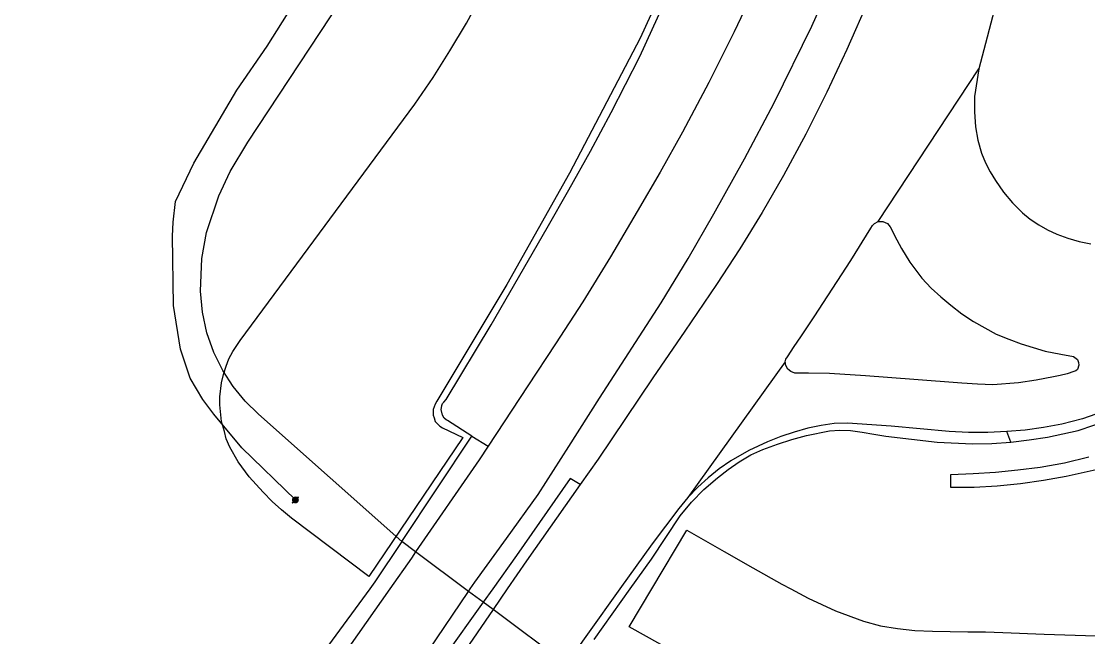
# Model space of a CAD drawing. Header units: millimetres. Extents: x 111502 to 977541, y 8702 to 1044108.
# Drawn here: x 489113.6 to 489229.6, y 240494.7 to 240561.7 of the extents above; entities that cross this region are included whole.
import ezdxf

# ---------------------------------------------------------------- set-up
doc = ezdxf.new("R2010")
doc.units = ezdxf.units.MM
doc.header["$LTSCALE"] = 0.25
doc.linetypes.add('DASHED2', pattern=[9.525, 6.35, -3.175])
doc.layers.add('E HVSS As Laid HV', color=10, linetype='Continuous')
doc.layers.add('X HVSS Site Background', color=8, linetype='Continuous')

# ---------------------------------------------------------------- blocks, each defined once
blk = doc.blocks.new('OS Master Map$1$OSS17')
at = {"color": 8, "true_color": 0x707070, "const_width": 0.375, "flags": 128}
blk.add_lwpolyline([(0.188, 0), (0.181, 0.049), (0.162, 0.094), (0.133, 0.133), (0.094, 0.162), (0.049, 0.181), (0, 0.188), (-0.049, 0.181), (-0.094, 0.162), (-0.133, 0.133), (-0.162, 0.094), (-0.181, 0.049), (-0.188, 0), (-0.181, -0.049), (-0.162, -0.094), (-0.133, -0.133), (-0.094, -0.162), (-0.049, -0.181), (0, -0.188), (0.049, -0.181), (0.094, -0.162), (0.133, -0.133), (0.162, -0.094), (0.181, -0.049), (0.188, 0), (0.181, 0.049)], dxfattribs=at)
blk = doc.blocks.new('OS Master Map$1$OSS5')
at = {"color": 8, "true_color": 0x707070, "const_width": 0.174, "flags": 128}
blk.add_lwpolyline([(-0.5, 0), (0.5, 0)], dxfattribs=at)
blk = doc.blocks.new('OS MAP 060722')
at = {"layer": 'X HVSS Site Background', "flags": 128}
for points in [[(351.02, 1390.14), (340.82, 1375.04), (340.82, 1375.04), (332.42, 1381.39), (332.42, 1381.39), (331.32, 1382.29), (331.32, 1382.29), (330.32, 1383.19), (330.32, 1383.19), (329.32, 1384.19), (329.32, 1384.19), (327.82, 1385.89), (327.82, 1385.89), (326.62, 1387.49), (326.62, 1387.49), (325.72, 1389.09), (325.72, 1389.09), (325.32, 1389.99), (325.32, 1389.99), (325.12, 1390.79), (325.12, 1390.79), (324.82, 1391.89), (324.82, 1391.89), (324.62, 1393.69), (324.62, 1393.69), (324.62, 1394.59), (324.62, 1394.59), (324.82, 1396.09), (324.82, 1396.09), (325.02, 1396.99), (325.02, 1396.99), (325.32, 1397.89), (325.32, 1397.89), (325.62, 1398.69), (325.62, 1398.69), (326.02, 1399.49), (326.02, 1399.49), (326.82, 1400.69), (326.82, 1400.69), (345.82, 1426.39), (345.82, 1426.39), (347.82, 1429.29), (347.82, 1429.29), (349.62, 1432.19), (349.62, 1432.19), (351.42, 1435.19), (351.42, 1435.19), (353.02, 1438.19)], [(372.82, 1439.09), (370.32, 1433.59), (370.32, 1433.59), (362.62, 1418.89), (362.62, 1418.89), (355.82, 1406.79), (355.82, 1406.79), (348.22, 1394.09), (348.22, 1394.09), (348.02, 1393.79), (348.02, 1393.79), (347.82, 1393.19), (347.82, 1393.19), (347.82, 1392.59), (347.82, 1392.59), (347.92, 1392.29), (347.92, 1392.29), (348.02, 1391.89), (348.02, 1391.89), (348.52, 1391.39), (348.52, 1391.39), (348.82, 1391.19), (348.82, 1391.19), (351.02, 1390.14)], [(332.84, 1383.36), (327.03, 1389.02), (327.03, 1389.02), (323.98, 1392.69), (323.98, 1392.69), (322.76, 1394.28), (322.76, 1394.28), (321.41, 1396.62), (321.41, 1396.62), (320.34, 1399.74), (320.34, 1399.74), (319.6, 1404.5), (319.6, 1404.5), (319.48, 1412.05), (319.48, 1412.05), (319.54, 1413.55), (319.54, 1413.55), (319.81, 1415.8), (319.81, 1415.8), (321.81, 1419.97), (321.81, 1419.97), (326.47, 1427.92), (326.47, 1427.92), (329.77, 1432.69), (329.77, 1432.69), (340.38, 1449.58)], [(351.67, 1373.42), (351.85, 1373.69), (351.85, 1373.69), (352.34, 1374.41), (352.34, 1374.41), (355.8, 1379.17), (355.8, 1379.17), (359.21, 1383.96), (359.21, 1383.96), (362.56, 1389.18), (362.56, 1389.18), (365.88, 1394.41), (365.88, 1394.41), (372.6, 1404.81), (372.6, 1404.81), (375.52, 1409.6), (375.52, 1409.6), (378.32, 1414.46), (378.32, 1414.46), (381.65, 1420.47), (381.65, 1420.47), (384.89, 1426.53), (384.89, 1426.53), (388.98, 1434.87), (388.98, 1434.87), (390.76, 1438.87)], [(395.22, 1437.87), (392.77, 1432.34), (392.77, 1432.34), (390.61, 1427.71), (390.61, 1427.71), (388.32, 1423.14), (388.32, 1423.14), (385.89, 1418.65), (385.89, 1418.65), (383.58, 1414.63), (383.58, 1414.63), (381.16, 1410.67), (381.16, 1410.67), (378.62, 1406.78), (378.62, 1406.78), (375.15, 1401.71), (375.15, 1401.71), (371.69, 1396.63), (371.69, 1396.63), (365.73, 1387.79), (365.73, 1387.79), (363.78, 1385.03)], [(344.4, 1378.84), (328.83, 1392.69), (328.83, 1392.69), (327.37, 1394.12), (327.37, 1394.12), (326.07, 1395.71), (326.07, 1395.71), (324.95, 1397.42), (324.95, 1397.42), (323.96, 1399.39), (323.96, 1399.39), (323.21, 1401.55), (323.21, 1401.55), (322.73, 1403.78), (322.73, 1403.78), (322.52, 1406.06), (322.52, 1406.06), (322.65, 1409.6), (322.65, 1409.6), (323.18, 1412.45), (323.18, 1412.45), (324.53, 1416.42), (324.53, 1416.42), (325.74, 1419.06), (325.74, 1419.06), (327.66, 1422.27), (327.66, 1422.27), (341.15, 1442.76)], [(382.7, 1438.85), (380.52, 1434.25), (380.52, 1434.25), (377.77, 1428.77), (377.77, 1428.77), (374.91, 1423.34), (374.91, 1423.34), (372.49, 1419.01), (372.49, 1419.01), (370, 1414.71), (370, 1414.71), (367.09, 1409.78), (367.09, 1409.78), (364.09, 1404.91), (364.09, 1404.91), (361.12, 1400.33), (361.12, 1400.33), (358.12, 1395.77), (358.12, 1395.77), (353.79, 1389.21)], [(352.02, 1390.29), (349.37, 1391.99), (349.37, 1391.99), (349.22, 1392.09), (349.22, 1392.09), (349.02, 1392.24), (349.02, 1392.24), (348.82, 1392.59), (348.82, 1392.59), (348.67, 1393.19), (348.67, 1393.19), (348.72, 1393.39), (348.72, 1393.39), (348.77, 1393.64), (348.77, 1393.64), (348.82, 1393.84), (348.82, 1393.84), (348.97, 1393.99), (348.97, 1393.99), (349.22, 1394.29), (349.22, 1394.29), (354.12, 1402.39), (354.12, 1402.39), (360.22, 1412.94), (360.22, 1412.94), (362.57, 1417.09), (362.57, 1417.09), (364.92, 1421.29), (364.92, 1421.29), (367.17, 1425.49), (367.17, 1425.49), (370.27, 1431.59), (370.27, 1431.59), (372.97, 1437.44)], [(414.93, 1459.33), (413.64, 1454.7), (413.64, 1454.7), (411.42, 1446.52), (411.42, 1446.52), (409.14, 1437.98), (409.14, 1437.98), (407.12, 1430.25)], [(407.12, 1430.25), (406.66, 1427.22), (406.66, 1427.22), (406.65, 1425.58), (406.65, 1425.58), (406.76, 1423.94), (406.76, 1423.94), (407.02, 1422.48), (407.02, 1422.48), (407.42, 1421.06), (407.42, 1421.06), (407.84, 1420.03), (407.84, 1420.03), (408.36, 1419.04), (408.36, 1419.04), (408.93, 1418.08), (408.93, 1418.08), (409.79, 1416.83), (409.79, 1416.83), (410.78, 1415.66), (410.78, 1415.66), (411.86, 1414.59), (411.86, 1414.59), (412.71, 1413.89), (412.71, 1413.89), (413.63, 1413.27), (413.63, 1413.27), (414.59, 1412.73), (414.59, 1412.73), (415.6, 1412.27), (415.6, 1412.27), (416.8, 1411.81), (416.8, 1411.81), (418.03, 1411.45), (418.03, 1411.45), (419.29, 1411.21)], [(420.58, 1392.96), (418.38, 1392.19), (418.38, 1392.19), (416.13, 1391.6), (416.13, 1391.6), (414.16, 1391.23), (414.16, 1391.23), (412.17, 1390.96), (412.17, 1390.96), (410.17, 1390.79)], [(404.09, 1384.72), (404.09, 1386.13), (404.09, 1386.13), (406.52, 1386.22), (406.52, 1386.22), (408.95, 1386.38), (408.95, 1386.38), (411.38, 1386.62), (411.38, 1386.62), (413.79, 1386.94), (413.79, 1386.94), (416.44, 1387.41), (416.44, 1387.41), (419.07, 1388.04)], [(376, 1365.73), (369.13, 1369.57), (369.13, 1369.57), (371.59, 1373.69), (371.59, 1373.69), (375.4, 1380.08)], [(375.4, 1380.08), (379.46, 1377.77), (379.46, 1377.77), (382.57, 1375.98), (382.57, 1375.98), (385.7, 1374.21), (385.7, 1374.21), (386.68, 1373.69), (386.68, 1373.69), (388.57, 1372.67), (388.57, 1372.67), (391.53, 1371.29), (391.53, 1371.29), (394.59, 1370.17), (394.59, 1370.17), (396.42, 1369.69), (396.42, 1369.69), (398.29, 1369.37), (398.29, 1369.37), (400.18, 1369.18), (400.18, 1369.18), (402.08, 1369.08), (402.08, 1369.08), (404, 1369.04), (404, 1369.04), (405.92, 1369.03), (405.92, 1369.03), (407.84, 1369.01), (407.84, 1369.01), (409.74, 1368.95), (409.74, 1368.95), (414.23, 1368.76), (414.23, 1368.76), (418.73, 1368.62), (418.73, 1368.62), (423.22, 1368.6)], [(419.87, 1386.63), (418.25, 1386.26), (418.25, 1386.26), (416.62, 1385.92), (416.62, 1385.92), (414.14, 1385.48), (414.14, 1385.48), (411.64, 1385.12), (411.64, 1385.12), (409.13, 1384.87), (409.13, 1384.87), (406.61, 1384.73), (406.61, 1384.73), (404.09, 1384.72)], [(396.19, 1413.63), (407.12, 1430.25)], [(396.19, 1413.63), (396.69, 1413.63), (396.69, 1413.63), (397.2, 1413.43), (397.2, 1413.43), (397.5, 1413.07), (397.5, 1413.07), (397.73, 1412.6), (397.73, 1412.6), (397.96, 1412.11), (397.96, 1412.11), (398.71, 1410.7), (398.71, 1410.7), (399.62, 1409.23), (399.62, 1409.23), (400.93, 1407.47), (400.93, 1407.47), (401.94, 1406.4), (401.94, 1406.4), (402.99, 1405.45), (402.99, 1405.45), (404.07, 1404.53), (404.07, 1404.53), (405.28, 1403.61), (405.28, 1403.61), (406.54, 1402.77), (406.54, 1402.77), (409.01, 1401.4), (409.01, 1401.4), (410.37, 1400.84), (410.37, 1400.84), (411.74, 1400.34), (411.74, 1400.34), (414.32, 1399.53), (414.32, 1399.53), (416.04, 1399.23), (416.04, 1399.23), (417.4, 1398.97), (417.4, 1398.97), (417.85, 1398.62), (417.85, 1398.62), (417.97, 1398.32), (417.97, 1398.32), (418.01, 1398.01), (418.01, 1398.01), (417.85, 1397.56), (417.85, 1397.56), (417.68, 1397.4), (417.68, 1397.4), (417.45, 1397.31), (417.45, 1397.31), (416.73, 1397.07), (416.73, 1397.07), (415.98, 1396.9), (415.98, 1396.9), (415.23, 1396.75), (415.23, 1396.75), (413.34, 1396.39), (413.34, 1396.39), (411.44, 1396.1), (411.44, 1396.1), (408.66, 1395.89), (408.66, 1395.89), (406.97, 1395.94), (406.97, 1395.94), (405.28, 1396.05), (405.28, 1396.05), (400.05, 1396.46), (400.05, 1396.46), (394.82, 1396.86), (394.82, 1396.86), (390.88, 1397.11), (390.88, 1397.11), (388.61, 1397.16), (388.61, 1397.16), (387.14, 1397.16), (387.14, 1397.16), (386.69, 1397.32), (386.69, 1397.32), (386.38, 1397.57), (386.38, 1397.57), (386.13, 1397.97), (386.13, 1397.97), (386.08, 1398.38)], [(386.08, 1398.38), (386.16, 1398.67), (386.16, 1398.67), (386.33, 1398.93), (386.33, 1398.93), (387.04, 1400.03), (387.04, 1400.03), (387.76, 1401.11), (387.76, 1401.11), (388.49, 1402.19), (388.49, 1402.19), (389.21, 1403.28), (389.21, 1403.28), (393.21, 1409.39), (393.21, 1409.39), (395.38, 1412.92), (395.38, 1412.92), (395.56, 1413.19), (395.56, 1413.19), (395.78, 1413.43), (395.78, 1413.43), (396.19, 1413.63)], [(410.59, 1389.65), (412.59, 1389.89), (412.59, 1389.89), (414.58, 1390.2), (414.58, 1390.2), (417.91, 1390.91), (417.91, 1390.91), (419.64, 1391.48)], [(386.08, 1398.38), (375.51, 1383.61)], [(410.17, 1390.79), (408.09, 1390.7), (408.09, 1390.7), (406, 1390.69), (406, 1390.69), (403.91, 1390.79), (403.91, 1390.79), (400.75, 1391.1), (400.75, 1391.1), (397.6, 1391.4), (397.6, 1391.4), (392.85, 1391.71), (392.85, 1391.71), (391.4, 1391.66), (391.4, 1391.66), (389.97, 1391.46), (389.97, 1391.46), (388.55, 1391.15), (388.55, 1391.15), (387.06, 1390.74), (387.06, 1390.74), (385.6, 1390.25), (385.6, 1390.25), (384.16, 1389.69), (384.16, 1389.69), (382.11, 1388.75), (382.11, 1388.75), (380.17, 1387.62), (380.17, 1387.62), (378.91, 1386.73), (378.91, 1386.73), (377.71, 1385.78), (377.71, 1385.78), (376.58, 1384.74), (376.58, 1384.74), (375.51, 1383.61)], [(344.4, 1378.84), (352.02, 1390.29)], [(352.02, 1390.29), (353.79, 1389.21)], [(365.31, 1368.17), (369.23, 1373.69), (369.23, 1373.69), (371.53, 1376.93), (371.53, 1376.93), (374.67, 1381.63), (374.67, 1381.63), (375.89, 1383.12), (375.89, 1383.12), (377.25, 1384.5), (377.25, 1384.5), (378.71, 1385.77), (378.71, 1385.77), (379.86, 1386.68), (379.86, 1386.68), (381.06, 1387.52), (381.06, 1387.52), (382.33, 1388.26), (382.33, 1388.26), (383.66, 1388.85), (383.66, 1388.85), (385.23, 1389.41), (385.23, 1389.41), (386.81, 1389.93), (386.81, 1389.93), (388.41, 1390.36), (388.41, 1390.36), (390.89, 1390.87), (390.89, 1390.87), (392.02, 1390.95), (392.02, 1390.95), (393.16, 1390.92), (393.16, 1390.92), (394.44, 1390.74), (394.44, 1390.74), (395.72, 1390.51), (395.72, 1390.51), (397, 1390.31), (397, 1390.31), (402.61, 1389.65), (402.61, 1389.65), (406.44, 1389.45), (406.44, 1389.45), (408.52, 1389.49), (408.52, 1389.49), (410.59, 1389.65)], [(410.59, 1389.65), (410.17, 1390.79)], [(353.79, 1389.21), (352.82, 1387.74), (352.82, 1387.74), (345.91, 1377.72)], [(363.78, 1385.03), (362.72, 1385.69), (362.72, 1385.69), (356.86, 1377.31), (356.86, 1377.31), (354.28, 1373.69), (354.28, 1373.69), (353.25, 1372.24)], [(363.78, 1385.03), (357.95, 1376.73), (357.95, 1376.73), (355.86, 1373.69), (355.86, 1373.69), (354.32, 1371.44)], [(375.51, 1383.61), (374.51, 1382.42), (374.51, 1382.42), (373.05, 1380.51), (373.05, 1380.51), (371.63, 1378.58), (371.63, 1378.58), (368.11, 1373.69), (368.11, 1373.69), (368.11, 1373.68), (368.11, 1373.68), (364.6, 1368.78), (364.6, 1368.78), (362.27, 1365.52)], [(344.4, 1378.84), (341.47, 1374.44), (341.47, 1374.44), (340.92, 1373.69), (340.92, 1373.69), (322.97, 1349.19)], [(345.91, 1377.72), (344.4, 1378.84)], [(345.91, 1377.72), (345.44, 1377.03), (345.44, 1377.03), (343.09, 1373.69), (343.09, 1373.69), (337.96, 1366.38), (337.96, 1366.38), (326.84, 1350.67), (326.84, 1350.67), (318.36, 1338.69)], [(351.67, 1373.42), (345.91, 1377.72)], [(324.48, 1334.59), (326.11, 1336.94), (326.11, 1336.94), (331.52, 1344.77), (331.52, 1344.77), (336.32, 1351.53), (336.32, 1351.53), (342.84, 1360.57), (342.84, 1360.57), (347.33, 1367.04), (347.33, 1367.04), (351.67, 1373.42)], [(353.25, 1372.24), (351.67, 1373.42)], [(353.25, 1372.24), (349.02, 1366.3), (349.02, 1366.3), (340.63, 1354.28), (340.63, 1354.28), (330.42, 1339.88), (330.42, 1339.88), (325.96, 1333.59)], [(354.32, 1371.44), (347.84, 1361.99), (347.84, 1361.99), (340.26, 1351.33), (340.26, 1351.33), (328.38, 1334.56), (328.38, 1334.56), (327.12, 1332.81)], [(354.32, 1371.44), (353.25, 1372.24)], [(362.27, 1365.52), (354.32, 1371.44)]]:
    blk.add_lwpolyline(points, dxfattribs=at)
at = {"layer": 'X HVSS Site Background'}
for points in [[(372.82, 1439.09), (370.32, 1433.59), (362.62, 1418.89), (355.82, 1406.79), (348.22, 1394.09), (348.02, 1393.79), (347.82, 1393.19), (347.82, 1392.59), (347.92, 1392.29), (348.02, 1391.89), (348.52, 1391.39), (348.82, 1391.19), (351.02, 1390.14)], [(351.02, 1390.14), (340.82, 1375.04), (332.42, 1381.39), (331.32, 1382.29), (330.32, 1383.19), (329.32, 1384.19), (327.82, 1385.89), (326.62, 1387.49), (325.72, 1389.09), (325.32, 1389.99), (325.12, 1390.79), (324.82, 1391.89), (324.62, 1393.69), (324.62, 1394.59), (324.82, 1396.09), (325.02, 1396.99), (325.32, 1397.89), (325.62, 1398.69), (326.02, 1399.49), (326.82, 1400.69), (345.82, 1426.39), (347.82, 1429.29), (349.62, 1432.19), (351.42, 1435.19), (353.02, 1438.19)], [(332.84, 1383.36), (327.03, 1389.02), (323.98, 1392.69), (322.76, 1394.28), (321.41, 1396.62), (320.34, 1399.74), (319.6, 1404.5), (319.48, 1412.05), (319.54, 1413.55), (319.81, 1415.8), (321.81, 1419.97), (326.47, 1427.92), (329.77, 1432.69), (340.38, 1449.58)], [(351.67, 1373.42), (351.85, 1373.69), (352.34, 1374.41), (355.8, 1379.17), (359.21, 1383.96), (362.56, 1389.18), (365.88, 1394.41), (372.6, 1404.81), (375.52, 1409.6), (378.32, 1414.46), (381.65, 1420.47), (384.89, 1426.53), (388.98, 1434.87), (390.76, 1438.87)], [(395.22, 1437.87), (392.77, 1432.34), (390.61, 1427.71), (388.32, 1423.14), (385.89, 1418.65), (383.58, 1414.63), (381.16, 1410.67), (378.62, 1406.78), (375.15, 1401.71), (371.69, 1396.63), (365.73, 1387.79), (363.78, 1385.03)], [(344.4, 1378.84), (328.83, 1392.69), (327.37, 1394.12), (326.07, 1395.71), (324.95, 1397.42), (323.96, 1399.39), (323.21, 1401.55), (322.73, 1403.78), (322.52, 1406.06), (322.65, 1409.6), (323.18, 1412.45), (324.53, 1416.42), (325.74, 1419.06), (327.66, 1422.27), (341.15, 1442.76)], [(382.7, 1438.85), (380.52, 1434.25), (377.77, 1428.77), (374.91, 1423.34), (372.49, 1419.01), (370, 1414.71), (367.09, 1409.78), (364.09, 1404.91), (361.12, 1400.33), (358.12, 1395.77), (353.79, 1389.21)], [(352.02, 1390.29), (349.37, 1391.99), (349.22, 1392.09), (349.02, 1392.24), (348.82, 1392.59), (348.67, 1393.19), (348.72, 1393.39), (348.77, 1393.64), (348.82, 1393.84), (348.97, 1393.99), (349.22, 1394.29), (354.12, 1402.39), (360.22, 1412.94), (362.57, 1417.09), (364.92, 1421.29), (367.17, 1425.49), (370.27, 1431.59), (372.97, 1437.44)], [(414.93, 1459.33), (413.64, 1454.7), (411.42, 1446.52), (409.14, 1437.98), (407.12, 1430.25)], [(407.12, 1430.25), (406.66, 1427.22), (406.65, 1425.58), (406.76, 1423.94), (407.02, 1422.48), (407.42, 1421.06), (407.84, 1420.03), (408.36, 1419.04), (408.93, 1418.08), (409.79, 1416.83), (410.78, 1415.66), (411.86, 1414.59), (412.71, 1413.89), (413.63, 1413.27), (414.59, 1412.73), (415.6, 1412.27), (416.8, 1411.81), (418.03, 1411.45), (419.29, 1411.21)], [(420.58, 1392.96), (418.38, 1392.19), (416.13, 1391.6), (414.16, 1391.23), (412.17, 1390.96), (410.17, 1390.79)], [(404.09, 1384.72), (404.09, 1386.13), (406.52, 1386.22), (408.95, 1386.38), (411.38, 1386.62), (413.79, 1386.94), (416.44, 1387.41), (419.07, 1388.04)], [(420.08, 1359.67), (417.22, 1359.66), (390.55, 1359.66), (388.32, 1359.97), (386.16, 1360.6), (384.08, 1361.49), (382.43, 1362.28), (380.79, 1363.08), (379.16, 1363.91), (377.56, 1364.78), (376, 1365.73), (369.13, 1369.57), (371.59, 1373.69), (375.4, 1380.08)], [(375.4, 1380.08), (379.46, 1377.77), (382.57, 1375.98), (385.7, 1374.21), (386.68, 1373.69), (388.57, 1372.67), (391.53, 1371.29), (394.59, 1370.17), (396.42, 1369.69), (398.29, 1369.37), (400.18, 1369.18), (402.08, 1369.08), (404, 1369.04), (405.92, 1369.03), (407.84, 1369.01), (409.74, 1368.95), (414.23, 1368.76), (418.73, 1368.62), (423.22, 1368.6)], [(419.87, 1386.63), (418.25, 1386.26), (416.62, 1385.92), (414.14, 1385.48), (411.64, 1385.12), (409.13, 1384.87), (406.61, 1384.73), (404.09, 1384.72)], [(396.19, 1413.63), (407.12, 1430.25)], [(386.08, 1398.38), (386.16, 1398.67), (386.33, 1398.93), (387.04, 1400.03), (387.76, 1401.11), (388.49, 1402.19), (389.21, 1403.28), (393.21, 1409.39), (395.38, 1412.92), (395.56, 1413.19), (395.78, 1413.43), (396.19, 1413.63)], [(396.19, 1413.63), (396.69, 1413.63), (397.2, 1413.43), (397.5, 1413.07), (397.73, 1412.6), (397.96, 1412.11), (398.71, 1410.7), (399.62, 1409.23), (400.93, 1407.47), (401.94, 1406.4), (402.99, 1405.45), (404.07, 1404.53), (405.28, 1403.61), (406.54, 1402.77), (409.01, 1401.4), (410.37, 1400.84), (411.74, 1400.34), (414.32, 1399.53), (416.04, 1399.23), (417.4, 1398.97), (417.85, 1398.62), (417.97, 1398.32), (418.01, 1398.01), (417.85, 1397.56), (417.68, 1397.4), (417.45, 1397.31), (416.73, 1397.07), (415.98, 1396.9), (415.23, 1396.75), (413.34, 1396.39), (411.44, 1396.1), (408.66, 1395.89), (406.97, 1395.94), (405.28, 1396.05), (400.05, 1396.46), (394.82, 1396.86), (390.88, 1397.11), (388.61, 1397.16), (387.14, 1397.16), (386.69, 1397.32), (386.38, 1397.57), (386.13, 1397.97), (386.08, 1398.38)], [(410.59, 1389.65), (412.59, 1389.89), (414.58, 1390.2), (417.91, 1390.91), (419.64, 1391.48), (421.35, 1392.12), (425.49, 1393.84), (427.25, 1394.84), (428.98, 1395.91), (432.51, 1398.13), (433.68, 1399.04), (434.75, 1400.09), (435.75, 1401.21), (437.01, 1402.68), (438.24, 1404.17), (439.44, 1405.7), (442.57, 1410.04)], [(386.08, 1398.38), (375.51, 1383.61)], [(410.17, 1390.79), (408.09, 1390.7), (406, 1390.69), (403.91, 1390.79), (400.75, 1391.1), (397.6, 1391.4), (392.85, 1391.71), (391.4, 1391.66), (389.97, 1391.46), (388.55, 1391.15), (387.06, 1390.74), (385.6, 1390.25), (384.16, 1389.69), (382.11, 1388.75), (380.17, 1387.62), (378.91, 1386.73), (377.71, 1385.78), (376.58, 1384.74), (375.51, 1383.61)], [(344.4, 1378.84), (352.02, 1390.29)], [(352.02, 1390.29), (353.79, 1389.21)], [(365.31, 1368.17), (369.23, 1373.69), (371.53, 1376.93), (374.67, 1381.63), (375.89, 1383.12), (377.25, 1384.5), (378.71, 1385.77), (379.86, 1386.68), (381.06, 1387.52), (382.33, 1388.26), (383.66, 1388.85), (385.23, 1389.41), (386.81, 1389.93), (388.41, 1390.36), (390.89, 1390.87), (392.02, 1390.95), (393.16, 1390.92), (394.44, 1390.74), (395.72, 1390.51), (397, 1390.31), (402.61, 1389.65), (406.44, 1389.45), (408.52, 1389.49), (410.59, 1389.65)], [(410.59, 1389.65), (410.17, 1390.79)], [(353.79, 1389.21), (352.82, 1387.74), (345.91, 1377.72)], [(363.78, 1385.03), (362.72, 1385.69), (356.86, 1377.31), (354.28, 1373.69), (353.25, 1372.24)], [(363.78, 1385.03), (357.95, 1376.73), (355.86, 1373.69), (354.32, 1371.44)], [(375.51, 1383.61), (374.51, 1382.42), (373.05, 1380.51), (371.63, 1378.58), (368.11, 1373.69), (368.11, 1373.68), (364.6, 1368.78), (362.27, 1365.52)], [(344.4, 1378.84), (341.47, 1374.44), (340.92, 1373.69), (322.97, 1349.19)], [(345.91, 1377.72), (344.4, 1378.84)], [(345.91, 1377.72), (345.44, 1377.03), (343.09, 1373.69), (337.96, 1366.38), (326.84, 1350.67), (318.36, 1338.69)], [(351.67, 1373.42), (345.91, 1377.72)], [(324.48, 1334.59), (326.11, 1336.94), (331.52, 1344.77), (336.32, 1351.53), (342.84, 1360.57), (347.33, 1367.04), (351.67, 1373.42)], [(353.25, 1372.24), (351.67, 1373.42)], [(353.25, 1372.24), (349.02, 1366.3), (340.63, 1354.28), (330.42, 1339.88), (325.96, 1333.59)], [(354.32, 1371.44), (347.84, 1361.99), (340.26, 1351.33), (328.38, 1334.56), (327.12, 1332.81)], [(354.32, 1371.44), (353.25, 1372.24)], [(362.27, 1365.52), (354.32, 1371.44)]]:
    blk.add_lwpolyline(points, dxfattribs=at)
at = {"layer": 'X HVSS Site Background', "rotation": 45.7}
blk.add_blockref('OS Master Map$1$OSS5', (332.84, 1383.36), dxfattribs=at)
at = {"layer": 'X HVSS Site Background'}
blk.add_blockref('OS Master Map$1$OSS17', (332.84, 1383.36), dxfattribs=at)

msp = doc.modelspace()

# ---------------------------------------------------------------- linework, layer by layer
at = {"lineweight": 0}
msp.add_circle((488727.82, 239008.33), 11388.42, dxfattribs=at)

# ---------------------------------------------------------------- block references
at = {"layer": 'E HVSS As Laid HV', "linetype": 'DASHED2', "lineweight": 0}
msp.add_blockref('OS MAP 060722', (488810.58, 239126.31), dxfattribs=at)
at = {"layer": 'X HVSS Site Background', "lineweight": 0, "rotation": 45.7}
msp.add_blockref('OS Master Map$1$OSS5', (489143.42, 240509.67), dxfattribs=at)
at = {"layer": 'X HVSS Site Background', "lineweight": 0}
msp.add_blockref('OS Master Map$1$OSS17', (489143.42, 240509.67), dxfattribs=at)

doc.saveas('drawing.dxf')
